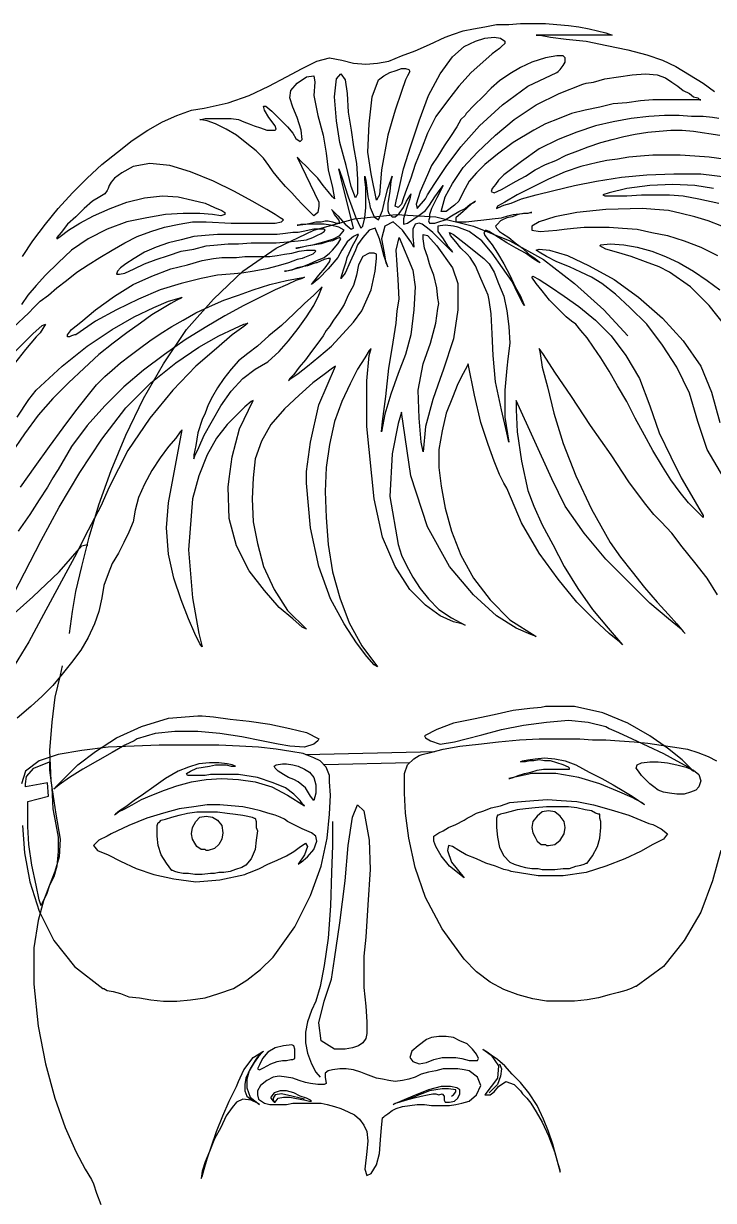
# Model space of a CAD drawing. Extents: x 140.76 to 141.51, y 60.02 to 61.76.
# Drawn here: x 141.0354 to 141.1594, y 61.5529 to 61.7643 of the extents above; entities that cross this region are included whole.
import ezdxf

# ---------------------------------------------------------------- set-up
doc = ezdxf.new("R2010")
doc.units = 0
doc.layers.get('0').update_dxf_attribs({"linetype": 'CONTINUOUS'})

msp = doc.modelspace()

# ---------------------------------------------------------------- linework, layer by layer
at = {"linetype": 'CONTINUOUS'}
for points in [[(141.03517, 61.72245), (141.03704, 61.72526), (141.03929, 61.72827), (141.04155, 61.73108), (141.04417, 61.73389), (141.0468, 61.73652), (141.04942, 61.73896), (141.05224, 61.74121), (141.05487, 61.74328), (141.05768, 61.74515), (141.06031, 61.74665), (141.06293, 61.74778), (141.06556, 61.74872), (141.06781, 61.74909), (141.07212, 61.75003), (141.07588, 61.75134), (141.07944, 61.75303), (141.08263, 61.75472), (141.08545, 61.75622), (141.08807, 61.75753), (141.09032, 61.7581), (141.09257, 61.75772), (141.09464, 61.75716), (141.09689, 61.75697), (141.09895, 61.75716), (141.10102, 61.75753), (141.10327, 61.75847), (141.10571, 61.75941), (141.10833, 61.76053), (141.11115, 61.76185), (141.11265, 61.76241), (141.11434, 61.76298), (141.11621, 61.76335), (141.11827, 61.76372), (141.12034, 61.7641), (141.12259, 61.7641), (141.12465, 61.76429), (141.1269, 61.76429), (141.12915, 61.76429), (141.13122, 61.7641), (141.13327, 61.76391), (141.13515, 61.76372), (141.13702, 61.76335), (141.13853, 61.76298), (141.14003, 61.7626), (141.14115, 61.76222), (141.12746, 61.76222), (141.12822, 61.76222), (141.13009, 61.76185), (141.1329, 61.76148), (141.13646, 61.7611), (141.14021, 61.76035), (141.14397, 61.75959), (141.14735, 61.75866), (141.15016, 61.75772), (141.15259, 61.7566), (141.15504, 61.7551), (141.15747, 61.75359), (141.15954, 61.75209)], [(141.03517, 61.72245), (141.03704, 61.72526), (141.03929, 61.72827), (141.04155, 61.73108), (141.04417, 61.73389), (141.0468, 61.73652), (141.04942, 61.73896), (141.05224, 61.74121), (141.05487, 61.74328), (141.05768, 61.74515), (141.06031, 61.74665), (141.06293, 61.74778), (141.06556, 61.74872), (141.06781, 61.74909), (141.07212, 61.75003), (141.07588, 61.75134), (141.07944, 61.75303), (141.08263, 61.75472), (141.08545, 61.75622), (141.08807, 61.75753), (141.09032, 61.7581), (141.09257, 61.75772), (141.09464, 61.75716), (141.09689, 61.75697), (141.09895, 61.75716), (141.10102, 61.75753), (141.10327, 61.75847), (141.10571, 61.75941), (141.10833, 61.76053), (141.11115, 61.76185), (141.11265, 61.76241), (141.11434, 61.76298), (141.11621, 61.76335), (141.11827, 61.76372), (141.12034, 61.7641), (141.12259, 61.7641), (141.12465, 61.76429), (141.1269, 61.76429), (141.12915, 61.76429), (141.13122, 61.7641), (141.13327, 61.76391), (141.13515, 61.76372), (141.13702, 61.76335), (141.13853, 61.76298), (141.14003, 61.7626), (141.14115, 61.76222), (141.12746, 61.76222), (141.12822, 61.76222), (141.13009, 61.76185), (141.1329, 61.76148), (141.13646, 61.7611), (141.14021, 61.76035), (141.14397, 61.75959), (141.14735, 61.75866), (141.15016, 61.75772), (141.15259, 61.7566), (141.15504, 61.7551), (141.15747, 61.75359), (141.15954, 61.75209)], [(141.12128, 61.76016), (141.1209, 61.75979), (141.11959, 61.75885), (141.1179, 61.75735), (141.11583, 61.75547), (141.11358, 61.75303), (141.11152, 61.7504), (141.10946, 61.74759), (141.10796, 61.74459), (141.10683, 61.74159), (141.10571, 61.73896), (141.10495, 61.73652), (141.10421, 61.73445), (141.10364, 61.73296), (141.10327, 61.73183), (141.1027, 61.73127), (141.10214, 61.73146), (141.10232, 61.73239), (141.10289, 61.73465), (141.10364, 61.73821), (141.10495, 61.74234), (141.10646, 61.74684), (141.10814, 61.75134), (141.11021, 61.75528), (141.11246, 61.75829), (141.11452, 61.76016), (141.11659, 61.7611), (141.11827, 61.76166), (141.11996, 61.76185), (141.12108, 61.76166), (141.12184, 61.7611), (141.12184, 61.76072), (141.12128, 61.76016)], [(141.10758, 61.73277), (141.10796, 61.73352), (141.10927, 61.73558), (141.11133, 61.73859), (141.11396, 61.74215), (141.11733, 61.74591), (141.12146, 61.74966), (141.12596, 61.75303), (141.13122, 61.75547), (141.13141, 61.75566), (141.13178, 61.75604), (141.13234, 61.75678), (141.13271, 61.75735), (141.13271, 61.7581), (141.13234, 61.75847), (141.13122, 61.75847), (141.12915, 61.7581), (141.12672, 61.75735), (141.12465, 61.7564), (141.12277, 61.75528), (141.1209, 61.75397), (141.1194, 61.75265), (141.1179, 61.75115), (141.1164, 61.74966), (141.1149, 61.74815), (141.11471, 61.74778), (141.11396, 61.74703), (141.11321, 61.74571), (141.11208, 61.74402), (141.11095, 61.74234), (141.10983, 61.74046), (141.1087, 61.73877), (141.10796, 61.73708), (141.10664, 61.73409), (141.10589, 61.73183), (141.10608, 61.73108), (141.10758, 61.73277)], [(141.08619, 61.73108), (141.08601, 61.73127), (141.08545, 61.73183), (141.08451, 61.73277), (141.08356, 61.73389), (141.08244, 61.73502), (141.08132, 61.73634), (141.08019, 61.73764), (141.07944, 61.73877), (141.0785, 61.74009), (141.07719, 61.7414), (141.0755, 61.74272), (141.07363, 61.74421), (141.07175, 61.74534), (141.06988, 61.74627), (141.06837, 61.74684), (141.06705, 61.74703), (141.06725, 61.74703), (141.06799, 61.74721), (141.06894, 61.74721), (141.07024, 61.74721), (141.07137, 61.74721), (141.07269, 61.74721), (141.074, 61.74703), (141.07494, 61.74665), (141.07588, 61.74627), (141.07682, 61.74591), (141.07794, 61.74553), (141.07907, 61.74515), (141.08, 61.74515), (141.08057, 61.74515), (141.08075, 61.74534), (141.08057, 61.74591), (141.07944, 61.7474), (141.07869, 61.74872), (141.0785, 61.74946), (141.07888, 61.74946), (141.08, 61.74853), (141.08132, 61.74721), (141.08282, 61.74571), (141.08376, 61.74459), (141.08432, 61.74365), (141.08507, 61.74309), (141.08545, 61.74346), (141.08525, 61.74515), (141.08451, 61.7474), (141.08376, 61.74928), (141.08319, 61.75097), (141.08338, 61.75228), (141.08451, 61.75359), (141.08619, 61.75472), (141.08751, 61.75491), (141.0877, 61.75378), (141.08751, 61.75134), (141.08826, 61.74778), (141.0892, 61.74421), (141.08976, 61.74103), (141.09013, 61.73802), (141.09088, 61.73483), (141.09126, 61.73277), (141.09088, 61.73315), (141.09013, 61.73409), (141.0892, 61.73521), (141.08826, 61.73652), (141.08713, 61.73764), (141.08619, 61.73859), (141.08525, 61.73953), (141.08469, 61.74009), (141.08451, 61.74027), (141.08844, 61.73221), (141.08844, 61.73146), (141.08826, 61.73033), (141.08751, 61.72977), (141.08619, 61.73108)], [(141.09351, 61.75172), (141.0937, 61.74834), (141.09426, 61.74515), (141.09464, 61.74215), (141.0952, 61.73915), (141.09538, 61.73634), (141.09538, 61.73371), (141.09501, 61.73296), (141.09426, 61.73502), (141.09332, 61.73877), (141.09219, 61.7429), (141.09163, 61.74684), (141.09126, 61.75115), (141.09163, 61.75434), (141.09239, 61.75528), (141.09313, 61.75416), (141.09351, 61.75172)], [(141.10439, 61.75491), (141.10401, 61.75416), (141.10327, 61.75209), (141.10214, 61.74872), (141.10082, 61.74421), (141.0997, 61.73802), (141.09933, 61.73352), (141.09877, 61.73258), (141.09783, 61.73727), (141.09726, 61.74121), (141.09745, 61.74627), (141.09801, 61.75115), (141.09914, 61.75416), (141.10008, 61.75491), (141.1012, 61.75547), (141.10232, 61.75584), (141.10327, 61.75622), (141.10401, 61.75622), (141.10458, 61.75604), (141.10477, 61.75566), (141.10439, 61.75491)], [(141.1571, 61.75059), (141.15691, 61.75059), (141.15635, 61.75059), (141.15522, 61.75059), (141.15391, 61.75059), (141.15241, 61.75059), (141.15053, 61.75059), (141.14847, 61.75059), (141.14622, 61.7504), (141.14378, 61.75003), (141.14134, 61.74984), (141.1389, 61.74928), (141.13628, 61.74872), (141.13383, 61.74815), (141.13159, 61.74721), (141.12915, 61.74627), (141.12709, 61.74515), (141.12334, 61.7429), (141.12052, 61.74083), (141.11827, 61.73896), (141.11677, 61.73746), (141.11546, 61.73596), (141.11471, 61.73465), (141.11414, 61.73352), (141.11358, 61.73239), (141.11283, 61.73164), (141.11133, 61.73052), (141.11039, 61.73052), (141.11115, 61.73315), (141.11246, 61.73558), (141.11434, 61.7384), (141.11696, 61.74121), (141.12015, 61.74421), (141.12353, 61.74703), (141.12746, 61.74966), (141.13159, 61.75172), (141.1359, 61.75341), (141.13646, 61.75359), (141.13778, 61.75378), (141.13984, 61.75434), (141.14228, 61.75472), (141.14472, 61.7551), (141.14715, 61.75528), (141.14922, 61.7551), (141.15072, 61.75453), (141.15185, 61.75378), (141.15297, 61.75303), (141.15391, 61.75228), (141.15504, 61.75172), (141.15578, 61.75115), (141.15654, 61.75097), (141.15691, 61.75059), (141.1571, 61.75059)], [(141.16029, 61.74721), (141.15917, 61.7474), (141.15747, 61.74759), (141.15542, 61.74759), (141.15316, 61.74778), (141.15053, 61.74778), (141.14772, 61.74759), (141.14453, 61.74721), (141.14134, 61.74665), (141.13815, 61.74591), (141.13477, 61.74478), (141.13141, 61.74346), (141.12803, 61.74177), (141.12484, 61.73953), (141.12165, 61.73708), (141.12146, 61.7369), (141.12071, 61.73615), (141.12015, 61.7354), (141.11959, 61.73465), (141.1194, 61.73409), (141.11996, 61.73389), (141.12128, 61.73445), (141.1239, 61.73596), (141.12559, 61.7369), (141.12728, 61.73802), (141.12915, 61.73896), (141.13103, 61.73971), (141.1329, 61.74065), (141.13496, 61.7414), (141.13684, 61.74215), (141.13909, 61.7429), (141.14115, 61.74346), (141.14322, 61.74402), (141.14528, 61.7444), (141.14753, 61.74478), (141.1496, 61.74496), (141.15166, 61.74515), (141.15372, 61.74515), (141.15578, 61.74496), (141.16048, 61.74421)], [(141.16123, 61.7399), (141.1586, 61.74027), (141.15598, 61.74046), (141.15335, 61.74065), (141.15091, 61.74065), (141.14847, 61.74065), (141.14622, 61.74046), (141.14416, 61.74027), (141.14209, 61.7399), (141.14021, 61.73971), (141.13853, 61.73933), (141.13702, 61.73896), (141.13553, 61.73859), (141.13271, 61.73764), (141.12971, 61.73634), (141.12672, 61.73483), (141.12409, 61.73352), (141.12184, 61.73221), (141.12052, 61.73146), (141.12034, 61.73108), (141.12128, 61.73146)], [(141.08057, 61.72996), (141.07907, 61.7309), (141.07644, 61.73239), (141.07325, 61.73409), (141.0695, 61.73596), (141.06537, 61.73764), (141.06162, 61.73877), (141.05806, 61.73915), (141.05505, 61.73859), (141.05299, 61.73746), (141.05168, 61.73652), (141.05112, 61.73577), (141.05074, 61.73521), (141.05055, 61.73465), (141.05036, 61.73427), (141.04999, 61.73371), (141.04905, 61.73315), (141.04773, 61.73239), (141.04623, 61.73108), (141.04474, 61.72958), (141.04323, 61.72827), (141.04211, 61.72677), (141.04135, 61.72583), (141.04135, 61.72564), (141.04192, 61.72602), (141.04342, 61.72715), (141.04548, 61.72845), (141.04793, 61.72977), (141.05092, 61.73108), (141.05393, 61.73221), (141.05712, 61.73296), (141.06031, 61.73333), (141.06312, 61.73315), (141.06575, 61.73258), (141.06799, 61.73202), (141.06968, 61.73127), (141.071, 61.7307), (141.07156, 61.73033), (141.07156, 61.72996), (141.07081, 61.72977), (141.06931, 61.72996), (141.06705, 61.73014), (141.06406, 61.73014), (141.06087, 61.72996), (141.05749, 61.72939), (141.05393, 61.72864), (141.05036, 61.72733), (141.04699, 61.72564), (141.04398, 61.72358), (141.04155, 61.72133), (141.03929, 61.71908), (141.0376, 61.7172), (141.03611, 61.71551), (141.03498, 61.71382)], [(141.1254, 61.71363), (141.12503, 61.7142), (141.12427, 61.71569), (141.12315, 61.71795), (141.12146, 61.72039), (141.11959, 61.72301), (141.11771, 61.72526), (141.11546, 61.72695), (141.1134, 61.72771), (141.11265, 61.72789), (141.11115, 61.72808), (141.10983, 61.72789), (141.10983, 61.72695), (141.11077, 61.72564), (141.11152, 61.72433), (141.11227, 61.72358), (141.11246, 61.7232), (141.11227, 61.72339), (141.11171, 61.72396), (141.11077, 61.72489), (141.10983, 61.72583), (141.10889, 61.72677), (141.10796, 61.72751), (141.10702, 61.72827), (141.10646, 61.72845), (141.10571, 61.72827), (141.10533, 61.72733), (141.10533, 61.72602), (141.10551, 61.72414), (141.10495, 61.72508), (141.10345, 61.72715), (141.10176, 61.72864), (141.10026, 61.72789), (141.0997, 61.72564), (141.10008, 61.72339), (141.10045, 61.72133), (141.10082, 61.72057), (141.10064, 61.72114), (141.10008, 61.72264), (141.0997, 61.72433), (141.09933, 61.72564), (141.09857, 61.72751), (141.09745, 61.72715), (141.09632, 61.72583), (141.09538, 61.72452), (141.09501, 61.72358), (141.09407, 61.72151), (141.09313, 61.71945), (141.09239, 61.71851), (141.09257, 61.71908), (141.09295, 61.72039), (141.09332, 61.72151), (141.09351, 61.72227), (141.09388, 61.72301), (141.09445, 61.72433), (141.0952, 61.72564), (141.09558, 61.72639), (141.09538, 61.72639), (141.09464, 61.72602), (141.09351, 61.72508), (141.09257, 61.72358), (141.09183, 61.72227), (141.09013, 61.7202), (141.08844, 61.71851), (141.08713, 61.71739), (141.08751, 61.71795), (141.08844, 61.71908), (141.08957, 61.72039), (141.09032, 61.72151), (141.09051, 61.72207), (141.09013, 61.72207), (141.08938, 61.72189), (141.08807, 61.72133), (141.08788, 61.72133), (141.08732, 61.72114), (141.08638, 61.72077), (141.08545, 61.72057), (141.08451, 61.72039), (141.08356, 61.72001), (141.08263, 61.71983), (141.08226, 61.71983), (141.08244, 61.71983), (141.08319, 61.72001), (141.08413, 61.7202), (141.08545, 61.72057), (141.08675, 61.72114), (141.08807, 61.7217), (141.08938, 61.72227), (141.09032, 61.72301), (141.09088, 61.72358), (141.09183, 61.7247), (141.09239, 61.72564), (141.09219, 61.72583), (141.09163, 61.72564), (141.09088, 61.72526), (141.08994, 61.72508), (141.08882, 61.7247), (141.0877, 61.72452), (141.08657, 61.72433), (141.08545, 61.72414), (141.08432, 61.72396), (141.08451, 61.72396), (141.08525, 61.72414), (141.08619, 61.72433), (141.08732, 61.72452), (141.08864, 61.72489), (141.08994, 61.72526), (141.09107, 61.72564), (141.09219, 61.7262), (141.09295, 61.72715), (141.09201, 61.72771), (141.09051, 61.72808), (141.08938, 61.72827), (141.08826, 61.72827), (141.08657, 61.72827), (141.08507, 61.72808), (141.08451, 61.72808), (141.08469, 61.72808), (141.08525, 61.72827), (141.08601, 61.72827), (141.08694, 61.72845), (141.08788, 61.72864), (141.08882, 61.72864), (141.08957, 61.72883), (141.09013, 61.72883), (141.09088, 61.72864), (141.09163, 61.72845), (141.09219, 61.72845), (141.09201, 61.72902), (141.09126, 61.72996), (141.09088, 61.7307), (141.0907, 61.7309), (141.09088, 61.7307), (141.09183, 61.72977), (141.09313, 61.72827), (141.09426, 61.72733), (141.09464, 61.72751), (141.09407, 61.72996), (141.09313, 61.73352), (141.09239, 61.73671), (141.09201, 61.73821), (141.09257, 61.73671), (141.0937, 61.73315), (141.09501, 61.72958), (141.09595, 61.72751), (141.09632, 61.72789), (141.0967, 61.72939), (141.09689, 61.73127), (141.09689, 61.73239), (141.09689, 61.73333), (141.09689, 61.73483), (141.0967, 61.73634), (141.0967, 61.7369), (141.09689, 61.73615), (141.09707, 61.73465), (141.09726, 61.73315), (141.09745, 61.73221), (141.09764, 61.73127), (141.09839, 61.72958), (141.09914, 61.72902), (141.09989, 61.7307), (141.10026, 61.73258), (141.10082, 61.73465), (141.10139, 61.73615), (141.10158, 61.7369), (141.10139, 61.73596), (141.1012, 61.73409), (141.10082, 61.73202), (141.10082, 61.7307), (141.10102, 61.73014), (141.10158, 61.72958), (141.10214, 61.72958), (141.10289, 61.73014), (141.10364, 61.73127), (141.10421, 61.73239), (141.10477, 61.73333), (141.10495, 61.73371), (141.10477, 61.73277), (141.10421, 61.73108), (141.10364, 61.72921), (141.10364, 61.72827), (141.10439, 61.72845), (141.10551, 61.72921), (141.10664, 61.72996), (141.10758, 61.7307), (141.10833, 61.73164), (141.10927, 61.73315), (141.11021, 61.73445), (141.11077, 61.73521), (141.11039, 61.73445), (141.10964, 61.73296), (141.1087, 61.73108), (141.10833, 61.72996), (141.10833, 61.72939), (141.10814, 61.72883), (141.10833, 61.72845), (141.10927, 61.72845), (141.11002, 61.72864), (141.11115, 61.72902), (141.11227, 61.72977), (141.11358, 61.73052), (141.11471, 61.73108), (141.11565, 61.73183), (141.1164, 61.73221), (141.11659, 61.73239), (141.11583, 61.73183), (141.11434, 61.73052), (141.11302, 61.72939), (141.11302, 61.72864), (141.11377, 61.72864), (141.1149, 61.72864), (141.1164, 61.72883), (141.11809, 61.72902), (141.11959, 61.72921), (141.12128, 61.72939), (141.1224, 61.72977), (141.12334, 61.72996), (141.12672, 61.73033), (141.12653, 61.73033), (141.12596, 61.73014), (141.12522, 61.73014), (141.12427, 61.72996), (141.12315, 61.72958), (141.12221, 61.72939), (141.12146, 61.72902), (141.12108, 61.72883), (141.12052, 61.72827), (141.12015, 61.72789), (141.12034, 61.72751), (141.1209, 61.72695), (141.12146, 61.72658), (141.12259, 61.72583), (141.12371, 61.72489), (141.12503, 61.72396), (141.12616, 61.72283), (141.12728, 61.72207), (141.12803, 61.72151), (141.12822, 61.72133), (141.12784, 61.72151), (141.1269, 61.72207), (141.12559, 61.72301), (141.1239, 61.72396), (141.12221, 61.72489), (141.12071, 61.72583), (141.11959, 61.72658), (141.11902, 61.72695), (141.11846, 61.72715), (141.11809, 61.72677), (141.11827, 61.7262), (141.11884, 61.72545), (141.11959, 61.72452), (141.12052, 61.72301), (141.12165, 61.72114), (141.12277, 61.71908), (141.12371, 61.71701), (141.12465, 61.71533), (141.12522, 61.71401), (141.1254, 61.71363)], [(141.12128, 61.73146), (141.12165, 61.73164), (141.12297, 61.73202), (141.12484, 61.73277), (141.12746, 61.73352), (141.13065, 61.73427), (141.1344, 61.73521), (141.13834, 61.73596), (141.14284, 61.73671), (141.14735, 61.73708), (141.15223, 61.73727), (141.1571, 61.73727), (141.16198, 61.73671)], [(141.15935, 61.73465), (141.15598, 61.73521), (141.15203, 61.7354), (141.14791, 61.73521), (141.14378, 61.73465), (141.14059, 61.73389), (141.13947, 61.73352), (141.13984, 61.73333), (141.14134, 61.73333), (141.14378, 61.73333), (141.14641, 61.73352), (141.14922, 61.73352), (141.15147, 61.73352)], [(141.15147, 61.73352), (141.15391, 61.73333), (141.15672, 61.73277), (141.16029, 61.73202)], [(141.03348, 61.70969), (141.03629, 61.71232), (141.03723, 61.71326), (141.03836, 61.71439), (141.03986, 61.71551), (141.04135, 61.71682), (141.04305, 61.71814), (141.04492, 61.71964), (141.04699, 61.72095), (141.04905, 61.72227), (141.0513, 61.72358), (141.05355, 61.72489), (141.0558, 61.72602), (141.05824, 61.72695), (141.06068, 61.72771), (141.0633, 61.72827), (141.06575, 61.72864), (141.06818, 61.72864), (141.07269, 61.72845), (141.07625, 61.72845), (141.07888, 61.72845), (141.08057, 61.72845), (141.08169, 61.72864), (141.08206, 61.72902), (141.0815, 61.72939), (141.08057, 61.72996)], [(141.04361, 61.65473), (141.0438, 61.65604), (141.04417, 61.65867), (141.04474, 61.66223), (141.04586, 61.66673), (141.04717, 61.67199), (141.04886, 61.6778), (141.05112, 61.68399), (141.05374, 61.69037), (141.05693, 61.69693), (141.06049, 61.70313), (141.06462, 61.70932), (141.0695, 61.71476), (141.07475, 61.71983), (141.08075, 61.72396), (141.08751, 61.72715), (141.09482, 61.72921), (141.10232, 61.72996), (141.10946, 61.72958), (141.11621, 61.72789), (141.12277, 61.72526), (141.12878, 61.72189), (141.1344, 61.71758), (141.13965, 61.71288), (141.14397, 61.70819), (141.14397, 61.70819)], [(141.16085, 61.72789), (141.15841, 61.72883), (141.15598, 61.72958), (141.15353, 61.73014), (141.15129, 61.7307), (141.14884, 61.7309), (141.14659, 61.73108), (141.14003, 61.7309), (141.13477, 61.73033), (141.13084, 61.72958), (141.12803, 61.72864), (141.12672, 61.72789), (141.12672, 61.72715), (141.12822, 61.72695), (141.13122, 61.72715)], [(141.13122, 61.72715), (141.13253, 61.72733), (141.13421, 61.72751), (141.13609, 61.72771), (141.13834, 61.72771), (141.14059, 61.72771), (141.14303, 61.72751), (141.14565, 61.72733), (141.14828, 61.72677), (141.1511, 61.7262), (141.1541, 61.72526), (141.1571, 61.72414), (141.1601, 61.72264)], [(141.08563, 61.72695), (141.08469, 61.72677), (141.08376, 61.72677), (141.08244, 61.72658), (141.08094, 61.72639), (141.07925, 61.72639), (141.07756, 61.72639), (141.07569, 61.72639), (141.074, 61.72639), (141.07212, 61.72639), (141.07024, 61.72639), (141.06799, 61.7262), (141.06593, 61.72602), (141.06368, 61.72545), (141.06143, 61.72489), (141.05918, 61.72414), (141.05712, 61.7232), (141.05524, 61.72207), (141.05374, 61.72114), (141.0528, 61.72039), (141.05224, 61.71983), (141.05205, 61.71926), (141.05261, 61.71926), (141.05355, 61.71945), (141.05524, 61.7202), (141.05712, 61.72114), (141.05918, 61.72189), (141.06143, 61.72264), (141.06368, 61.72339), (141.06593, 61.72376), (141.06818, 61.72433), (141.07024, 61.72452), (141.07212, 61.7247), (141.074, 61.7247), (141.07625, 61.72489), (141.0785, 61.72489), (141.08075, 61.72489), (141.08282, 61.72508), (141.08469, 61.72526), (141.08619, 61.72545), (141.08732, 61.72583), (141.08807, 61.7262), (141.08882, 61.72658), (141.08938, 61.72695), (141.08957, 61.72715), (141.08938, 61.72733), (141.08882, 61.72733), (141.08751, 61.72733), (141.08563, 61.72695)], [(141.10533, 61.72001), (141.10571, 61.71701), (141.10551, 61.71288), (141.10495, 61.70839), (141.10401, 61.70482), (141.1027, 61.70144), (141.10139, 61.69769), (141.10026, 61.69412), (141.0997, 61.69093), (141.09989, 61.69281), (141.10045, 61.69731), (141.10102, 61.70238), (141.10158, 61.70594), (141.10195, 61.70819), (141.10232, 61.71044), (141.10252, 61.7127), (141.10289, 61.71476), (141.1027, 61.71832), (141.10232, 61.72358), (141.10289, 61.72583), (141.10533, 61.72001)], [(141.11246, 61.72039), (141.1134, 61.71758), (141.1134, 61.71288), (141.11265, 61.70763), (141.11077, 61.70201), (141.11021, 61.7005), (141.10889, 61.69675), (141.10758, 61.69187), (141.1072, 61.68737), (141.10683, 61.68906), (141.10646, 61.69338), (141.10627, 61.69844), (141.1072, 61.70313), (141.10852, 61.70688), (141.10946, 61.71044), (141.10983, 61.71307), (141.11002, 61.71401), (141.10983, 61.71495), (141.10964, 61.71682), (141.10908, 61.71908), (141.10852, 61.72057), (141.10833, 61.72114), (141.10796, 61.72245), (141.1074, 61.72396), (141.1072, 61.72564), (141.1072, 61.72639), (141.10796, 61.7262), (141.10964, 61.72433), (141.11246, 61.72039)], [(141.11809, 61.72207), (141.11902, 61.72114), (141.11996, 61.71964), (141.12071, 61.71758), (141.12165, 61.71533), (141.12221, 61.7127), (141.12259, 61.70988), (141.12277, 61.70688), (141.1224, 61.70407), (141.12221, 61.70238), (141.12184, 61.69844), (141.12184, 61.69356), (141.12259, 61.68906), (141.12221, 61.69075), (141.12128, 61.69487), (141.12015, 61.69994), (141.11978, 61.70463), (141.11959, 61.70857), (141.1194, 61.71214), (141.11902, 61.71457), (141.11884, 61.71551), (141.11846, 61.71645), (141.11753, 61.71851), (141.11659, 61.72077), (141.11565, 61.72227), (141.11508, 61.72283), (141.11396, 61.72396), (141.11302, 61.72508), (141.11208, 61.7262), (141.11189, 61.72677), (141.11265, 61.72639), (141.11452, 61.72489), (141.11809, 61.72207)], [(141.08582, 61.72227), (141.08545, 61.72207), (141.08451, 61.72189), (141.083, 61.72133), (141.08113, 61.72077), (141.07907, 61.7202), (141.07682, 61.71983), (141.07456, 61.71945), (141.0725, 61.71926), (141.07024, 61.71908), (141.06725, 61.71851), (141.06368, 61.71758), (141.05993, 61.71645), (141.05599, 61.71476), (141.05205, 61.71288), (141.04829, 61.71082), (141.04474, 61.70839), (141.04454, 61.70839), (141.04398, 61.70819), (141.04361, 61.70801), (141.04323, 61.70801), (141.04323, 61.70839), (141.04398, 61.70932), (141.04567, 61.71063), (141.04829, 61.71288), (141.05168, 61.71533), (141.05505, 61.71739), (141.05843, 61.71888), (141.06181, 61.7202), (141.0648, 61.72095), (141.06743, 61.7217), (141.0695, 61.72207), (141.071, 61.72227), (141.07231, 61.72227), (141.07363, 61.72227), (141.07512, 61.72245), (141.07662, 61.72245), (141.07813, 61.72245), (141.07963, 61.72245), (141.08094, 61.72264), (141.08226, 61.72283), (141.08356, 61.72301), (141.08488, 61.72339), (141.08619, 61.72358), (141.08713, 61.72358), (141.0877, 61.72358), (141.08788, 61.72339), (141.08732, 61.72283), (141.08582, 61.72227)], [(141.16123, 61.68268), (141.15823, 61.68774), (141.15654, 61.69281), (141.15504, 61.69788), (141.15279, 61.70257), (141.15016, 61.7065), (141.14735, 61.71026), (141.14434, 61.71326), (141.14172, 61.71569), (141.13928, 61.71758), (141.1374, 61.7187), (141.13553, 61.71964), (141.13347, 61.72057), (141.13122, 61.72151), (141.12935, 61.72245), (141.12803, 61.7232), (141.12746, 61.72358), (141.12803, 61.72376), (141.12991, 61.72358)], [(141.12991, 61.72358), (141.13309, 61.72264), (141.13702, 61.72077), (141.14153, 61.71832), (141.14585, 61.71513), (141.15016, 61.71138), (141.15391, 61.70726), (141.1571, 61.70275), (141.15897, 61.69806), (141.16048, 61.69262)], [(141.1616, 61.70988), (141.1586, 61.71363), (141.15522, 61.71701), (141.15147, 61.71964), (141.1496, 61.72057), (141.14715, 61.72151), (141.14453, 61.72245), (141.1419, 61.7232), (141.14003, 61.72376), (141.1389, 61.72433), (141.13909, 61.72452), (141.14078, 61.7247)], [(141.14078, 61.7247), (141.14322, 61.72452), (141.14565, 61.72414), (141.14828, 61.72339), (141.15072, 61.72245), (141.15316, 61.72133), (141.15578, 61.71983), (141.15823, 61.71814), (141.16048, 61.71645)], [(141.083, 61.70012), (141.08338, 61.7005), (141.08469, 61.70144), (141.08638, 61.70275), (141.08844, 61.70444), (141.0907, 61.70632), (141.09276, 61.70857), (141.09464, 61.71063), (141.09614, 61.7127), (141.09783, 61.71645), (141.09857, 61.71983), (141.09877, 61.72207), (141.09877, 61.72283), (141.09839, 61.72301), (141.09745, 61.72301), (141.09632, 61.72245), (141.09558, 61.72095), (141.0952, 61.71908), (141.09464, 61.7172), (141.0937, 61.71551), (141.09295, 61.71382), (141.09201, 61.71232), (141.09107, 61.71101), (141.09032, 61.70988), (141.08976, 61.70913), (141.0892, 61.70819), (141.08826, 61.70688), (141.08713, 61.70538), (141.08601, 61.70388), (141.08488, 61.70257), (141.08394, 61.70125), (141.08319, 61.7005), (141.083, 61.70012)], [(141.08582, 61.7187), (141.08545, 61.71851), (141.08432, 61.71814), (141.08282, 61.71739), (141.08057, 61.71645), (141.07794, 61.71513), (141.07494, 61.71363), (141.07156, 61.71176), (141.06799, 61.70969), (141.06443, 61.70744), (141.06068, 61.70482), (141.05693, 61.70201), (141.05336, 61.699), (141.04999, 61.69563), (141.0468, 61.69206), (141.04398, 61.68831), (141.04155, 61.68418), (141.04135, 61.68381), (141.04061, 61.68268), (141.03967, 61.68099), (141.03817, 61.67874), (141.03648, 61.67611), (141.03441, 61.67311)], [(141.03479, 61.68099), (141.03742, 61.68474), (141.04004, 61.68831), (141.04248, 61.69168), (141.04474, 61.69469), (141.0468, 61.69731), (141.04849, 61.69938), (141.04999, 61.70088), (141.0513, 61.70201), (141.0528, 61.70331), (141.05449, 61.70463), (141.05618, 61.70594), (141.05806, 61.70726), (141.05993, 61.70857), (141.06199, 61.70988), (141.06406, 61.71101), (141.06631, 61.71232), (141.06875, 61.71345), (141.07137, 61.71457), (141.074, 61.71551), (141.07662, 61.71645), (141.07963, 61.71739), (141.08263, 61.71814), (141.08582, 61.7187)], [(141.06593, 61.68606), (141.06612, 61.68662), (141.06687, 61.68812), (141.06781, 61.69037), (141.06931, 61.693), (141.07081, 61.69563), (141.07269, 61.69825), (141.07475, 61.7005), (141.077, 61.70219), (141.07925, 61.7035), (141.08132, 61.70538), (141.083, 61.70726), (141.08469, 61.70951), (141.08619, 61.71157), (141.08751, 61.71363), (141.08844, 61.71551), (141.089, 61.71701), (141.08864, 61.71664), (141.08751, 61.71551), (141.08582, 61.71401), (141.08394, 61.71214), (141.08169, 61.71007), (141.07944, 61.70819), (141.07738, 61.70632), (141.07569, 61.705), (141.074, 61.70369), (141.07269, 61.70219), (141.07137, 61.7005), (141.07024, 61.69882), (141.06931, 61.69731), (141.06856, 61.69581), (141.06799, 61.69431), (141.06743, 61.69318), (141.06669, 61.69075), (141.06631, 61.6885), (141.06593, 61.6868), (141.06593, 61.68606)], [(141.12803, 61.71832), (141.13009, 61.71701), (141.13253, 61.71533), (141.13515, 61.71345), (141.13815, 61.71101), (141.14097, 61.70819), (141.14359, 61.70463), (141.14603, 61.7005), (141.14791, 61.69563), (141.1496, 61.69075), (141.15166, 61.68644), (141.15353, 61.68268), (141.15542, 61.67949), (141.15672, 61.67724), (141.15747, 61.67593), (141.15747, 61.67555), (141.15654, 61.67649), (141.15485, 61.67817), (141.15335, 61.68006), (141.15166, 61.68231), (141.15016, 61.68474), (141.14847, 61.68756), (141.14697, 61.69037), (141.14528, 61.69338), (141.14378, 61.69637), (141.14209, 61.69919), (141.14059, 61.70181), (141.13909, 61.70425), (141.13778, 61.70613), (141.13665, 61.70782), (141.13553, 61.70913), (141.13459, 61.71026), (141.13383, 61.71082), (141.1329, 61.71157), (141.13159, 61.71288), (141.12991, 61.71457), (141.12859, 61.71626), (141.12746, 61.71758), (141.12672, 61.7187), (141.1269, 61.71888), (141.12803, 61.71832)], [(141.06387, 61.71513), (141.06368, 61.71495), (141.06293, 61.71457), (141.06181, 61.71401), (141.06031, 61.71307), (141.05843, 61.71194), (141.05636, 61.71044), (141.05393, 61.70875), (141.05148, 61.70688), (141.04886, 61.70482), (141.04623, 61.70238), (141.04342, 61.69975), (141.04061, 61.69693), (141.03798, 61.69394), (141.03554, 61.69056), (141.0331, 61.687)], [(141.03423, 61.69356), (141.03629, 61.69675), (141.0376, 61.69844), (141.04229, 61.70275), (141.0468, 61.70632), (141.0513, 61.70932), (141.05524, 61.71157), (141.0588, 61.71326), (141.06143, 61.71439), (141.0633, 61.71495), (141.06387, 61.71513)], [(141.03836, 61.70875), (141.0376, 61.70801), (141.03573, 61.70576), (141.0331, 61.70238), (141.02991, 61.69862), (141.02654, 61.69431), (141.02335, 61.68999), (141.02072, 61.68624), (141.01884, 61.68325), (141.02672, 61.69806), (141.02747, 61.69882), (141.02935, 61.70069), (141.03179, 61.70331), (141.0346, 61.70613), (141.03704, 61.70857), (141.03873, 61.71007), (141.03929, 61.71026), (141.03836, 61.70875)], [(141.03272, 61.66017), (141.03554, 61.66561), (141.03854, 61.67143), (141.04173, 61.67743), (141.04548, 61.68362), (141.04942, 61.68962), (141.05374, 61.69525), (141.05824, 61.69975), (141.06274, 61.70331), (141.06687, 61.70613), (141.07044, 61.70819), (141.07325, 61.70951), (141.07494, 61.71026), (141.07569, 61.71044)], [(141.07569, 61.71044), (141.07494, 61.70988), (141.07287, 61.70839), (141.07006, 61.70594), (141.06631, 61.70275), (141.06218, 61.69844), (141.05806, 61.69338), (141.05411, 61.68756), (141.05074, 61.68099), (141.04923, 61.67761), (141.04699, 61.6733), (141.04454, 61.66842), (141.04173, 61.66336), (141.03892, 61.65811), (141.03629, 61.65323), (141.03366, 61.64891)], [(141.1601, 61.66167), (141.15823, 61.66467), (141.15598, 61.66748), (141.15372, 61.6703), (141.15185, 61.67274), (141.14997, 61.6748), (141.14866, 61.67611), (141.14697, 61.67817), (141.14416, 61.68193), (141.14097, 61.6868), (141.13722, 61.69206), (141.13383, 61.69731), (141.13084, 61.70163), (141.12878, 61.70482), (141.12803, 61.70594), (141.12822, 61.705), (141.12859, 61.70257), (141.12953, 61.699), (141.13065, 61.69431), (141.13234, 61.68887), (141.13459, 61.68305), (141.1374, 61.67705), (141.14078, 61.67105), (141.14266, 61.66842), (141.14472, 61.66579), (141.14697, 61.66298), (141.14922, 61.66036), (141.15129, 61.65811), (141.15279, 61.65642), (141.15391, 61.6551), (141.15429, 61.65473), (141.15353, 61.65548), (141.15129, 61.65735), (141.14791, 61.66017), (141.14416, 61.66392), (141.14003, 61.66804), (141.13609, 61.67274), (141.13271, 61.67761), (141.13028, 61.68249), (141.1239, 61.69656), (141.1239, 61.69487), (141.12409, 61.69093), (141.12484, 61.68568), (141.12596, 61.68043), (141.12709, 61.67761), (141.12859, 61.67424), (141.13047, 61.67067), (141.13253, 61.66673), (141.13496, 61.66279), (141.13759, 61.65904), (141.14041, 61.65566), (141.14303, 61.65267), (141.14247, 61.65323), (141.14059, 61.65473), (141.13796, 61.65717), (141.13477, 61.66036), (141.13141, 61.66449), (141.12803, 61.66917), (141.12484, 61.67462), (141.1224, 61.68043), (141.12221, 61.6808), (141.12165, 61.68174), (141.1209, 61.68325), (141.11996, 61.68568), (141.11884, 61.68868), (141.11753, 61.69262), (141.1164, 61.6975), (141.11527, 61.70313), (141.11508, 61.70275), (141.11434, 61.70144), (141.1134, 61.69956), (141.11246, 61.69713), (141.11133, 61.69431), (141.11059, 61.69112), (141.11002, 61.68774), (141.11002, 61.68455), (141.11039, 61.68118), (141.11115, 61.67724), (141.11227, 61.67311), (141.11396, 61.6688), (141.11621, 61.66467), (141.11921, 61.66073), (141.12277, 61.65717), (141.12746, 61.65416), (141.12653, 61.65454), (141.1239, 61.65566), (141.12034, 61.65791), (141.11621, 61.66167), (141.11189, 61.66673), (141.10796, 61.67386), (141.10495, 61.68305), (141.10327, 61.6945), (141.1027, 61.69244), (141.10158, 61.687), (141.1012, 61.6793), (141.1027, 61.67067), (141.10327, 61.6688), (141.10421, 61.66692), (141.10533, 61.66485), (141.10664, 61.66279), (141.10814, 61.66092), (141.11002, 61.65904), (141.11227, 61.65754), (141.11471, 61.65623), (141.11414, 61.65642), (141.11265, 61.65679), (141.11021, 61.65791), (141.10758, 61.65979), (141.10477, 61.6626), (141.10214, 61.66673), (141.09989, 61.67199), (141.09839, 61.67893), (141.09707, 61.69187), (141.09707, 61.70012), (141.09745, 61.70463), (141.09783, 61.70594), (141.09745, 61.70556), (141.0967, 61.70425), (141.09538, 61.70219), (141.09407, 61.69956), (141.09257, 61.69637), (141.09126, 61.69281), (141.09032, 61.68868), (141.08976, 61.68455), (141.08957, 61.68024), (141.08976, 61.67555), (141.09013, 61.67067), (141.09088, 61.66579), (141.09219, 61.6611), (141.09388, 61.6566), (141.09614, 61.65247), (141.09895, 61.64872), (141.09839, 61.6491), (141.09707, 61.6506), (141.0952, 61.65304), (141.09295, 61.65642), (141.09051, 61.66092), (141.08844, 61.66673), (141.08694, 61.67368), (141.08619, 61.68174), (141.08619, 61.68381), (141.08694, 61.68906), (141.08844, 61.69581), (141.09145, 61.70275), (141.09088, 61.70238), (141.08938, 61.70125), (141.08732, 61.69975), (141.08488, 61.6975), (141.08226, 61.69506), (141.07981, 61.69225), (141.07813, 61.68925), (141.077, 61.68606), (141.07662, 61.68268), (141.07644, 61.67893), (141.07662, 61.6748), (141.07738, 61.67086), (141.0785, 61.66673), (141.08038, 61.6626), (141.08282, 61.65885), (141.08619, 61.65548), (141.08545, 61.65585), (141.08376, 61.65735), (141.08132, 61.65941), (141.07869, 61.66242), (141.07588, 61.66598), (141.07363, 61.67049), (141.07231, 61.67536), (141.07212, 61.68099), (141.07231, 61.68249), (141.07287, 61.68644), (141.07419, 61.6915), (141.07662, 61.69656), (141.07625, 61.69637), (141.07512, 61.69544), (141.07381, 61.69412), (141.07194, 61.69225), (141.07006, 61.68981), (141.06837, 61.6868), (141.06687, 61.68305), (141.06575, 61.67893), (141.065, 61.66973), (141.06575, 61.6611), (141.06687, 61.65473), (141.06743, 61.65229), (141.06705, 61.65285), (141.06612, 61.65473), (141.065, 61.65735), (141.06368, 61.66073), (141.06237, 61.66467), (141.06143, 61.66898), (141.06105, 61.67368), (141.06143, 61.67817), (141.06387, 61.69131), (141.0635, 61.69093), (141.06274, 61.68981), (141.06143, 61.68831), (141.05993, 61.68624), (141.05843, 61.68399), (141.05712, 61.68156), (141.05599, 61.67912), (141.05543, 61.67687), (141.05505, 61.6748), (141.0543, 61.67292), (141.05336, 61.67105), (141.05242, 61.66917), (141.0513, 61.6673), (141.05055, 61.66542), (141.0498, 61.66336), (141.04942, 61.6611), (141.04886, 61.65867), (141.04811, 61.65642), (141.04699, 61.65398), (141.04567, 61.65173), (141.04398, 61.64948), (141.04229, 61.64741), (141.04061, 61.64535), (141.03873, 61.64347), (141.03667, 61.6416), (141.03423, 61.63953)], [(141.03198, 61.65679), (141.03704, 61.6613), (141.04173, 61.66579), (141.04586, 61.67049), (141.0468, 61.67067), (141.0468, 61.67049)], [(141.04229, 61.64891), (141.04192, 61.64722), (141.04098, 61.64328), (141.04042, 61.63878), (141.04004, 61.63371), (141.04023, 61.62827), (141.04117, 61.62227), (141.04192, 61.61777), (141.04173, 61.61458), (141.04098, 61.61196), (141.04004, 61.60951), (141.03892, 61.6067), (141.03798, 61.60313), (141.03723, 61.59826), (141.03723, 61.59169), (141.03798, 61.58419), (141.03929, 61.57743), (141.04098, 61.57125), (141.04286, 61.56599), (141.04474, 61.56168), (141.04642, 61.55849), (141.04755, 61.55661), (141.04793, 61.55586), (141.04849, 61.55417), (141.04923, 61.55211)], [(141.15578, 61.62996), (141.15522, 61.63052), (141.15372, 61.63203), (141.1511, 61.63409), (141.14791, 61.63634), (141.14397, 61.63859), (141.13947, 61.64047), (141.1344, 61.6416), (141.12915, 61.6416), (141.1284, 61.64141), (141.12634, 61.64122), (141.12334, 61.64085), (141.11996, 61.64009), (141.11621, 61.63935), (141.11265, 61.63859), (141.10964, 61.63747), (141.1074, 61.63634), (141.10758, 61.63596), (141.10852, 61.6354), (141.11021, 61.63484), (141.11283, 61.63522), (141.1149, 61.63578), (141.11771, 61.63653), (141.12128, 61.63747), (141.12522, 61.63822), (141.12935, 61.63878), (141.13327, 61.63915), (141.13684, 61.63878), (141.14003, 61.63803), (141.14059, 61.63766), (141.14228, 61.6369), (141.14472, 61.63578), (141.14753, 61.63447), (141.15034, 61.63315), (141.15279, 61.63184), (141.15485, 61.63072), (141.15578, 61.62996)], [(141.04079, 61.62677), (141.04135, 61.62733), (141.04286, 61.62884), (141.04511, 61.63109), (141.04829, 61.63353), (141.05205, 61.63596), (141.05655, 61.63803), (141.06143, 61.63953), (141.06669, 61.63991), (141.06743, 61.63991), (141.0695, 61.63972), (141.0725, 61.63935), (141.07588, 61.63897), (141.07963, 61.63841), (141.08319, 61.63766), (141.08619, 61.6369), (141.08844, 61.63578), (141.08826, 61.6354), (141.08751, 61.63484), (141.08582, 61.63428), (141.08319, 61.63447), (141.08113, 61.63484), (141.07813, 61.6354), (141.07456, 61.63616), (141.07062, 61.63672), (141.06669, 61.63709), (141.06256, 61.63709), (141.05899, 61.63672), (141.0558, 61.63578), (141.05524, 61.6354), (141.05355, 61.63465), (141.0513, 61.63334), (141.04867, 61.63184), (141.04604, 61.63034), (141.04361, 61.62884), (141.04173, 61.62753), (141.04079, 61.62677)], [(141.08694, 61.63259), (141.08563, 61.63315), (141.08338, 61.63353), (141.08075, 61.63391), (141.07756, 61.63428), (141.07419, 61.63447), (141.07044, 61.63465), (141.06687, 61.63465), (141.0635, 61.63465), (141.05974, 61.63465), (141.05524, 61.63447), (141.05055, 61.63428), (141.04586, 61.63371), (141.04155, 61.63297), (141.03817, 61.63184), (141.03573, 61.62996), (141.03498, 61.62771)], [(141.10702, 61.63297), (141.10852, 61.63334), (141.11077, 61.63391), (141.11377, 61.63447), (141.11715, 61.63484), (141.12071, 61.63522), (141.12447, 61.63559), (141.12803, 61.63578), (141.13159, 61.63578), (141.13347, 61.63578), (141.13534, 61.63578), (141.13759, 61.63559), (141.14003, 61.63559), (141.14247, 61.6354), (141.14509, 61.63522), (141.14753, 61.63503), (141.14997, 61.63465), (141.15241, 61.63428), (141.15466, 61.63391), (141.15654, 61.63334), (141.15841, 61.63259), (141.15991, 61.63184)], [(141.03517, 61.62021), (141.03554, 61.61533), (141.03648, 61.61008), (141.03817, 61.60482), (141.04079, 61.59957), (141.04454, 61.59488), (141.04961, 61.59094), (141.0498, 61.59094), (141.05036, 61.59057), (141.05148, 61.59038), (141.0528, 61.59001), (141.0543, 61.58944), (141.05618, 61.58925), (141.05824, 61.58888), (141.06049, 61.58869), (141.06293, 61.58869), (141.06537, 61.58888), (141.06799, 61.58925), (141.07044, 61.59001), (141.07306, 61.59094), (141.0755, 61.59244), (141.07794, 61.59432), (141.08019, 61.59657), (141.08413, 61.60201), (141.08694, 61.60764), (141.08882, 61.61289), (141.08994, 61.61796), (141.09032, 61.62227), (141.09051, 61.62565), (141.09032, 61.62809), (141.09032, 61.62921), (141.08976, 61.63072), (141.08864, 61.63184), (141.08751, 61.6324), (141.08694, 61.63259)], [(141.08601, 61.63297), (141.10927, 61.63353), (141.10927, 61.63353)], [(141.16066, 61.61571), (141.15917, 61.61026), (141.1571, 61.60464), (141.1541, 61.59957), (141.15034, 61.59488), (141.14547, 61.59132), (141.14528, 61.59132), (141.14453, 61.59094), (141.14359, 61.59057), (141.14228, 61.59019), (141.14059, 61.58981), (141.13871, 61.58925), (141.13665, 61.58888), (141.1344, 61.58869), (141.13197, 61.58869), (141.12935, 61.58869), (141.1269, 61.58907), (141.12427, 61.58981), (141.12165, 61.59075), (141.11921, 61.59207), (141.11677, 61.59394), (141.11452, 61.59619), (141.11059, 61.60163), (141.10758, 61.60727), (141.10571, 61.6127), (141.10458, 61.61796), (141.10401, 61.62246), (141.10383, 61.62603), (141.10383, 61.62846), (141.10383, 61.62959), (141.10439, 61.63109), (141.10551, 61.63221), (141.10646, 61.63278), (141.10702, 61.63297)], [(141.14697, 61.62396), (141.14641, 61.62434), (141.14472, 61.62527), (141.14209, 61.6264), (141.1389, 61.62771), (141.13515, 61.62884), (141.13103, 61.62959), (141.12672, 61.62959), (141.12259, 61.62865), (141.12277, 61.62865), (141.12334, 61.62884), (141.12427, 61.62921), (141.1254, 61.62959), (141.12653, 61.62978), (141.12765, 61.63015), (141.12878, 61.63034), (141.12971, 61.63034), (141.13047, 61.63034), (141.13141, 61.63034), (141.13216, 61.63034), (141.1329, 61.63034), (141.13347, 61.63034), (141.13347, 61.63052), (141.13327, 61.63072), (141.13234, 61.63109), (141.13122, 61.63146), (141.13009, 61.63184), (141.12897, 61.63184), (141.12803, 61.63203), (141.12709, 61.63184), (141.12634, 61.63184), (141.12559, 61.63165), (141.12484, 61.63165), (141.12465, 61.63165), (141.12503, 61.63184), (141.12596, 61.63203), (141.12728, 61.63221), (141.12897, 61.6324), (141.13084, 61.63221), (141.13271, 61.63184), (141.13459, 61.63109), (141.13702, 61.62978), (141.13928, 61.62865), (141.14134, 61.62753), (141.14322, 61.6264), (141.14472, 61.62546), (141.14585, 61.62471), (141.14678, 61.62414), (141.14697, 61.62396)], [(141.04004, 61.63165), (141.04004, 61.63015), (141.04042, 61.62697), (141.04061, 61.62321), (141.04117, 61.62039), (141.04155, 61.61814), (141.04155, 61.61552), (141.04135, 61.61289), (141.04079, 61.61102), (141.04004, 61.60951), (141.03948, 61.60783), (141.03873, 61.60632), (141.03854, 61.60576), (141.03817, 61.60689), (141.0376, 61.60951), (141.03685, 61.61308), (141.03629, 61.61683), (141.03611, 61.62002), (141.03611, 61.62246), (141.03611, 61.62396), (141.03611, 61.62452), (141.03986, 61.62546), (141.03967, 61.6279), (141.03573, 61.62715), (141.03573, 61.62771), (141.03591, 61.62902), (141.03723, 61.63052), (141.04004, 61.63165)], [(141.05168, 61.62208), (141.05186, 61.62227), (141.05242, 61.62265), (141.05355, 61.62321), (141.05487, 61.62396), (141.05655, 61.6249), (141.05843, 61.62565), (141.06068, 61.62659), (141.06293, 61.62733), (141.06556, 61.62809), (141.06818, 61.62846), (141.071, 61.62865), (141.074, 61.62846), (141.077, 61.62809), (141.08, 61.62715), (141.08282, 61.62565), (141.08582, 61.62378), (141.08563, 61.62396), (141.08507, 61.62471), (141.08394, 61.62584), (141.08244, 61.62697), (141.08019, 61.6279), (141.07738, 61.62884), (141.074, 61.6294), (141.06968, 61.6294), (141.06968, 61.6294), (141.06894, 61.6294), (141.06799, 61.62921), (141.06669, 61.62921), (141.06556, 61.62921), (141.0648, 61.62921), (141.06462, 61.62959), (141.06537, 61.62996), (141.06649, 61.63052), (141.06762, 61.63072), (141.06875, 61.6309), (141.06988, 61.63109), (141.07081, 61.63109), (141.07175, 61.63109), (141.07269, 61.6309), (141.07325, 61.6309), (141.07343, 61.6309), (141.07287, 61.63109), (141.07194, 61.63128), (141.07044, 61.63146), (141.06875, 61.63146), (141.06687, 61.63128), (141.065, 61.63072), (141.06312, 61.62996), (141.06087, 61.62865), (141.0588, 61.62715), (141.05693, 61.62584), (141.05524, 61.62471), (141.05374, 61.62358), (141.05261, 61.62284), (141.05186, 61.62227), (141.05168, 61.62208)], [(141.08188, 61.63128), (141.08263, 61.63128), (141.08376, 61.63109), (141.08469, 61.6309), (141.08582, 61.63034), (141.08675, 61.62978), (141.08751, 61.62884), (141.08788, 61.62753), (141.08788, 61.62603), (141.08751, 61.62471), (141.08694, 61.62546), (141.08601, 61.62697), (141.08469, 61.62809), (141.08394, 61.62846), (141.083, 61.62884), (141.08206, 61.6294), (141.08113, 61.62996), (141.08057, 61.63052), (141.08038, 61.6309), (141.08075, 61.63109), (141.08188, 61.63128)], [(141.10477, 61.63146), (141.08938, 61.63109), (141.08938, 61.63109)], [(141.14791, 61.63165), (141.14941, 61.63165), (141.1511, 61.63146), (141.15279, 61.63109), (141.15447, 61.63072), (141.15578, 61.63015), (141.15672, 61.6294), (141.1571, 61.62827), (141.15672, 61.62715), (141.15616, 61.62659), (141.15522, 61.62621), (141.1541, 61.62584), (141.15279, 61.62584), (141.15147, 61.62603), (141.15034, 61.62621), (141.14941, 61.62659), (141.14866, 61.62715), (141.14791, 61.62771), (141.14715, 61.62846), (141.14641, 61.62921), (141.14585, 61.62996), (141.14547, 61.63052), (141.14565, 61.63109), (141.14641, 61.63146), (141.14791, 61.63165)], [(141.08469, 61.61327), (141.08525, 61.61364), (141.08638, 61.61458), (141.08751, 61.61589), (141.08807, 61.6174), (141.08788, 61.61833), (141.08713, 61.6189), (141.08545, 61.61965), (141.08282, 61.62096), (141.08226, 61.62133), (141.0815, 61.62171), (141.08057, 61.62208), (141.07925, 61.62246), (141.07794, 61.62284), (141.07644, 61.62321), (141.07475, 61.62358), (141.07269, 61.62378), (141.07062, 61.62396), (141.06837, 61.62396), (141.06593, 61.62358), (141.0633, 61.62321), (141.06049, 61.62246), (141.05749, 61.62152), (141.0543, 61.62021), (141.05112, 61.61871), (141.05036, 61.61833), (141.04886, 61.61758), (141.04793, 61.61664), (141.04867, 61.61571), (141.05055, 61.61495), (141.0528, 61.61383), (141.05561, 61.61252), (141.0588, 61.61139), (141.06237, 61.61064), (141.06631, 61.61008), (141.07062, 61.61045), (141.07512, 61.61139), (141.0755, 61.61158), (141.07644, 61.61196), (141.07775, 61.61252), (141.07925, 61.61327), (141.08094, 61.61402), (141.08263, 61.61477), (141.08394, 61.61552), (141.08488, 61.61627), (141.08601, 61.61702), (141.08638, 61.61646), (141.08582, 61.61495), (141.08469, 61.61327)], [(141.09745, 61.61758), (141.09764, 61.61233), (141.09726, 61.60595), (141.09689, 61.60014), (141.09651, 61.59676), (141.09651, 61.59451), (141.09651, 61.59113), (141.09689, 61.58775), (141.09707, 61.58494), (141.09707, 61.58381), (141.09707, 61.58287), (141.09689, 61.58194), (141.09632, 61.58119), (141.09558, 61.58062), (141.09445, 61.58025), (141.09313, 61.58006), (141.09126, 61.58006), (141.08882, 61.58156), (141.08844, 61.58475), (141.08938, 61.58869), (141.0907, 61.59263), (141.09126, 61.59619), (141.09219, 61.60276), (141.09313, 61.61026), (141.0937, 61.61664), (141.09445, 61.62171), (141.09538, 61.62396), (141.09651, 61.62284), (141.09745, 61.61758)], [(141.11452, 61.61083), (141.11189, 61.61289), (141.11039, 61.61477), (141.10946, 61.61646), (141.10908, 61.6174), (141.10908, 61.61796), (141.10908, 61.61833), (141.10946, 61.61852), (141.11002, 61.6189), (141.11077, 61.61927), (141.11171, 61.61983), (141.11302, 61.62039), (141.11452, 61.62115), (141.11508, 61.62152), (141.11583, 61.62189), (141.11677, 61.62246), (141.11809, 61.62284), (141.1194, 61.6234), (141.12108, 61.62378), (141.12277, 61.62434), (141.12484, 61.62452), (141.12709, 61.62471), (141.12953, 61.6249), (141.13197, 61.62471), (141.13477, 61.62452), (141.13778, 61.62396), (141.14097, 61.62302), (141.14416, 61.62208), (141.14772, 61.62059), (141.14847, 61.62039), (141.14997, 61.61965), (141.1511, 61.61871), (141.15034, 61.61777), (141.14847, 61.61683), (141.14622, 61.61552), (141.1434, 61.61421), (141.14003, 61.61289), (141.13646, 61.61176), (141.13234, 61.6112), (141.12784, 61.6112), (141.12297, 61.61196), (141.12259, 61.61214), (141.12165, 61.61233), (141.12015, 61.61289), (141.11846, 61.61345), (141.11677, 61.61421), (141.1149, 61.61495), (141.11358, 61.61571), (141.11246, 61.61646), (141.11171, 61.61664), (141.11152, 61.61571), (141.11227, 61.61364), (141.11452, 61.61083)], [(141.077, 61.62152), (141.07719, 61.62096), (141.07719, 61.62039), (141.07719, 61.61983), (141.07738, 61.61927), (141.07719, 61.61758), (141.077, 61.61589), (141.07625, 61.61421), (141.07531, 61.61308), (141.07456, 61.6127), (141.07343, 61.61233), (141.0725, 61.61196), (141.07137, 61.61176), (141.07044, 61.61176), (141.06968, 61.61158), (141.06912, 61.61158), (141.06894, 61.61158), (141.06743, 61.61139), (141.06612, 61.61139), (141.065, 61.61158), (141.06406, 61.61158), (141.06312, 61.61176), (141.06256, 61.61196), (141.06218, 61.61214), (141.06199, 61.61214), (141.06105, 61.61345), (141.06011, 61.61495), (141.05955, 61.61664), (141.05937, 61.61833), (141.05937, 61.6189), (141.05937, 61.61965), (141.05937, 61.62021), (141.05955, 61.62077), (141.05974, 61.62077), (141.06011, 61.62115), (141.06087, 61.62133), (141.06199, 61.62171), (141.0633, 61.62208), (141.0648, 61.62246), (141.06649, 61.62265), (141.06837, 61.62265), (141.07024, 61.62265), (141.07194, 61.62246), (141.07343, 61.62227), (141.07475, 61.62208), (141.07569, 61.62189), (141.07644, 61.62171), (141.07682, 61.62152), (141.077, 61.62152)], [(141.06856, 61.61571), (141.06818, 61.61571), (141.06799, 61.61589), (141.06762, 61.61589), (141.06725, 61.61589), (141.06649, 61.61646), (141.06612, 61.61702), (141.06575, 61.61777), (141.06556, 61.61871), (141.06575, 61.61983), (141.06631, 61.62096), (141.06705, 61.62171), (141.06818, 61.62189), (141.06931, 61.62171), (141.07024, 61.62115), (141.071, 61.62021), (141.07118, 61.6189), (141.071, 61.61777), (141.07044, 61.61683), (141.06968, 61.61608), (141.06856, 61.61571)], [(141.12052, 61.62208), (141.12034, 61.62152), (141.12034, 61.62096), (141.12034, 61.62039), (141.12034, 61.61983), (141.12052, 61.61814), (141.1209, 61.61627), (141.12165, 61.61477), (141.12277, 61.61364), (141.12353, 61.61327), (141.12465, 61.61289), (141.12559, 61.6127), (141.12672, 61.61252), (141.12784, 61.61252), (141.12859, 61.61233), (141.12915, 61.61233), (141.12935, 61.61233), (141.13084, 61.61233), (141.13234, 61.61252), (141.13347, 61.61252), (141.13459, 61.61289), (141.13553, 61.61308), (141.13609, 61.61327), (141.13646, 61.61345), (141.13665, 61.61345), (141.13759, 61.61477), (141.13853, 61.61646), (141.1389, 61.61796), (141.13909, 61.61983), (141.13909, 61.62039), (141.13909, 61.62096), (141.1389, 61.62152), (141.1389, 61.62227), (141.13871, 61.62227), (141.13815, 61.62246), (141.1374, 61.62284), (141.13628, 61.62302), (141.13477, 61.6234), (141.13327, 61.62358), (141.13141, 61.62358), (141.12935, 61.62358), (141.12728, 61.6234), (141.12559, 61.62321), (141.12409, 61.62302), (141.12277, 61.62265), (141.12184, 61.62246), (141.12108, 61.62227), (141.12071, 61.62208), (141.12052, 61.62208)], [(141.1284, 61.61683), (141.12878, 61.61683), (141.12915, 61.61683), (141.12935, 61.61664), (141.12971, 61.61664), (141.13084, 61.61683), (141.13178, 61.61758), (141.13253, 61.61871), (141.13271, 61.61983), (141.13253, 61.62096), (141.13178, 61.62189), (141.13084, 61.62265), (141.12971, 61.62284), (141.12859, 61.62265), (141.12765, 61.62189), (141.1269, 61.62096), (141.12672, 61.61983), (141.1269, 61.6189), (141.12728, 61.61814), (141.12765, 61.6174), (141.1284, 61.61683)], [(141.09088, 61.62096), (141.09088, 61.61983), (141.09088, 61.61664), (141.0907, 61.61176), (141.09051, 61.60576), (141.09013, 61.59995), (141.08938, 61.59507), (141.08864, 61.59132), (141.08788, 61.58869), (141.08713, 61.587), (141.08638, 61.58494), (141.08601, 61.58307), (141.08601, 61.58119), (141.08638, 61.57931), (141.08713, 61.57743), (141.08788, 61.57593), (141.08864, 61.575)], [(141.11677, 61.57912), (141.11602, 61.58006), (141.11508, 61.581), (141.11377, 61.58156), (141.11265, 61.58213), (141.11133, 61.58231), (141.11002, 61.58231), (141.1087, 61.58213), (141.10777, 61.58175), (141.10627, 61.58062), (141.10514, 61.57968), (141.10477, 61.57856), (141.10533, 61.57781), (141.10646, 61.57743), (141.10777, 61.57762), (141.10908, 61.57819), (141.11059, 61.57856), (141.11171, 61.57856), (141.11302, 61.57856), (141.11414, 61.57837), (141.11546, 61.578), (141.11621, 61.578), (141.11696, 61.578), (141.11715, 61.57837), (141.11677, 61.57912)], [(141.0785, 61.57968), (141.07831, 61.5795), (141.07756, 61.57875), (141.07682, 61.57762), (141.07588, 61.57612), (141.0755, 61.57462), (141.0755, 61.57312), (141.07606, 61.57143), (141.07775, 61.57012), (141.07738, 61.57031), (141.07625, 61.57087), (141.07475, 61.57105), (141.07363, 61.57049), (141.07287, 61.56955), (141.07175, 61.56806), (141.07081, 61.56599), (141.06968, 61.56393), (141.06875, 61.56168), (141.06799, 61.5598), (141.06743, 61.55811), (141.06725, 61.5568), (141.06743, 61.55717), (141.06781, 61.55849), (141.06837, 61.56036), (141.06912, 61.56261), (141.07006, 61.56524), (141.07118, 61.56806), (141.07231, 61.57068), (141.07363, 61.57331), (141.074, 61.57424), (141.07494, 61.57631), (141.07662, 61.57856), (141.0785, 61.57968)], [(141.07813, 61.5795), (141.07775, 61.57912), (141.077, 61.578), (141.07606, 61.57649), (141.07531, 61.57481), (141.07512, 61.57368), (141.07512, 61.57256), (141.0755, 61.57162), (141.07644, 61.57087)], [(141.08356, 61.58081), (141.08206, 61.58062), (141.08057, 61.58025), (141.07925, 61.5795), (141.07831, 61.57837), (141.07775, 61.57725), (141.07738, 61.57649), (141.07775, 61.57631), (141.0785, 61.57669), (141.07981, 61.57743), (141.08094, 61.57781), (141.08188, 61.578), (141.08263, 61.578), (141.08338, 61.57819), (141.08376, 61.57819), (141.08413, 61.57837), (141.08413, 61.57875), (141.08413, 61.57931), (141.08413, 61.58006), (141.08394, 61.58062), (141.08356, 61.58081)], [(141.1179, 61.58006), (141.1194, 61.57894), (141.12071, 61.57706), (141.12052, 61.57481), (141.11827, 61.57181), (141.11846, 61.57181), (141.11921, 61.57181), (141.11996, 61.57237), (141.12071, 61.57331), (141.12203, 61.57424), (141.12353, 61.57368), (141.12465, 61.57256), (141.12503, 61.57199), (141.12522, 61.57181), (141.12578, 61.57125), (141.12653, 61.57031), (141.12746, 61.5688), (141.12859, 61.56693), (141.12971, 61.56449), (141.13084, 61.56149), (141.13178, 61.55793), (141.13178, 61.5583), (141.13141, 61.55943), (141.13103, 61.56092), (141.13047, 61.56299), (141.12971, 61.56524), (141.12878, 61.56749), (141.12765, 61.56993), (141.12616, 61.57218), (141.12465, 61.57406), (141.12315, 61.57556), (141.12184, 61.57706), (141.12052, 61.57819), (141.1194, 61.57894), (141.11865, 61.5795), (141.11809, 61.57988), (141.1179, 61.58006)], [(141.1209, 61.57743), (141.12128, 61.57649), (141.12108, 61.57518), (141.12052, 61.57368), (141.11902, 61.57218)], [(141.11546, 61.57068), (141.11677, 61.57181), (141.11753, 61.5735), (141.11696, 61.575), (141.11546, 61.57612), (141.11452, 61.57631), (141.1134, 61.57649), (141.11208, 61.57649), (141.11077, 61.57649), (141.10946, 61.57612), (141.10814, 61.57593), (141.10683, 61.57556), (141.10571, 61.575), (141.10458, 61.57462), (141.10345, 61.57443), (141.10214, 61.57424), (141.10102, 61.57443), (141.09989, 61.57462), (141.09877, 61.57481), (141.09783, 61.57518), (141.09689, 61.57556), (141.09595, 61.57593), (141.09464, 61.57631), (141.09332, 61.57649), (141.09219, 61.57649), (141.09088, 61.57631), (141.09013, 61.57612), (141.08957, 61.57575), (141.08957, 61.575), (141.08976, 61.57387), (141.08938, 61.57368), (141.08826, 61.57368), (141.08694, 61.57387), (141.08601, 61.57406), (141.08488, 61.57443), (141.08376, 61.57481), (141.08263, 61.575), (141.08132, 61.57518), (141.08019, 61.575), (141.07907, 61.57443), (141.07794, 61.5735), (141.07738, 61.57256), (141.07738, 61.57181), (141.07756, 61.57105), (141.07813, 61.57068), (141.07869, 61.57031), (141.07963, 61.57012), (141.08057, 61.57012), (141.0815, 61.57012), (141.08263, 61.57012), (141.08376, 61.57031), (141.08488, 61.57031), (141.08619, 61.57031), (141.08751, 61.57031), (141.08882, 61.57031), (141.08994, 61.57012), (141.09126, 61.56975), (141.09239, 61.56937), (141.0937, 61.5688), (141.09482, 61.56824), (141.09576, 61.56749), (141.09651, 61.56637), (141.09707, 61.56524), (141.09726, 61.56355), (141.09707, 61.56168), (141.0967, 61.55849), (141.09707, 61.55736), (141.09783, 61.55773), (141.09877, 61.55924), (141.09933, 61.5613), (141.09951, 61.56374), (141.0997, 61.56599), (141.09989, 61.56768), (141.10008, 61.56786), (141.10026, 61.56806), (141.10082, 61.56843), (141.10158, 61.56899), (141.10232, 61.56937), (141.10345, 61.56975), (141.10477, 61.56993), (141.10608, 61.57012), (141.1074, 61.57012), (141.1087, 61.56993), (141.10983, 61.56993), (141.11095, 61.56993), (141.11189, 61.56993), (141.11302, 61.57012), (141.11414, 61.57031), (141.11546, 61.57068)], [(141.1134, 61.57125), (141.11377, 61.57199), (141.11377, 61.57274), (141.11321, 61.57312), (141.11208, 61.57331), (141.11039, 61.57331), (141.10814, 61.57274), (141.10533, 61.57162), (141.10176, 61.57012), (141.10214, 61.57031), (141.10289, 61.57049), (141.10401, 61.57087), (141.10533, 61.57125), (141.10683, 61.57162), (141.10796, 61.57181), (141.10889, 61.57199), (141.10946, 61.57199), (141.11002, 61.57181), (141.11059, 61.57199), (141.11095, 61.57162), (141.11095, 61.57087), (141.11115, 61.57049), (141.11189, 61.57049), (141.11283, 61.57068), (141.1134, 61.57125)], [(141.08713, 61.57068), (141.08694, 61.57087), (141.08619, 61.57125), (141.08507, 61.57162), (141.08394, 61.57218), (141.08263, 61.57256), (141.0815, 61.57256), (141.08038, 61.57218), (141.07981, 61.57143), (141.07981, 61.57125), (141.08019, 61.57068), (141.08038, 61.57049), (141.08057, 61.57049), (141.08113, 61.57125), (141.08206, 61.57143), (141.08319, 61.57143), (141.08413, 61.57125), (141.08507, 61.57105), (141.08601, 61.57087), (141.08675, 61.57068), (141.08713, 61.57068)], [(141.08582, 61.57105), (141.08507, 61.57125), (141.08356, 61.57162), (141.08169, 61.57199), (141.08057, 61.57181), (141.08019, 61.57125), (141.08019, 61.57087), (141.08038, 61.57068), (141.08057, 61.57049)], [(141.11227, 61.57162), (141.11265, 61.57181), (141.11302, 61.57237), (141.11302, 61.57274), (141.11171, 61.57293), (141.11059, 61.57293), (141.10946, 61.57274), (141.10833, 61.57256), (141.1074, 61.57218), (141.10646, 61.57181), (141.10551, 61.57143), (141.10477, 61.57125), (141.10421, 61.57087)]]:
    msp.add_lwpolyline(points, dxfattribs=at)

doc.saveas('drawing.dxf')
